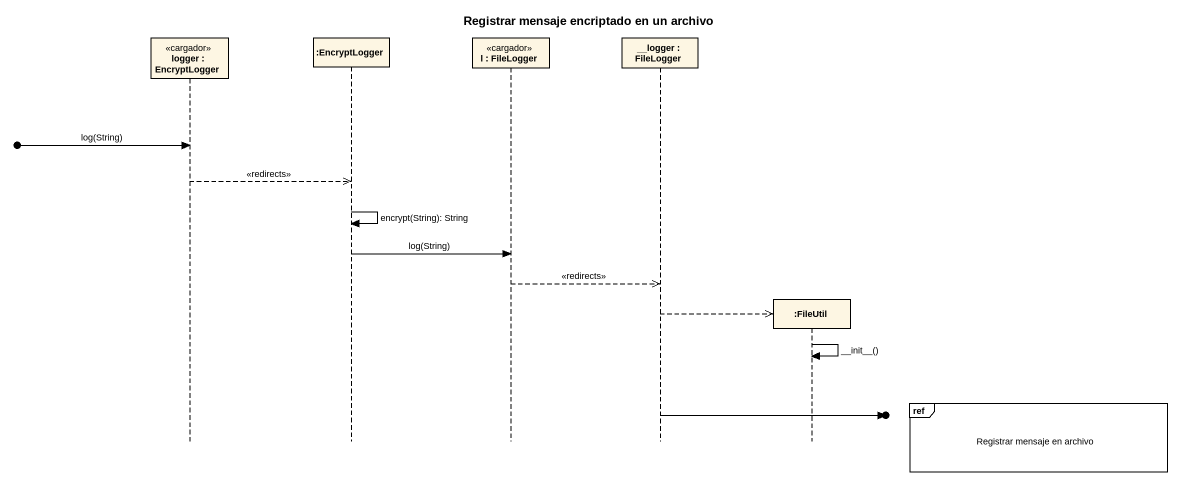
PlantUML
@startuml
title Registrar mensaje encriptado en un archivo
hide footbox
participant "logger : EncryptLogger" as logger <<cargador>>
participant ":EncryptLogger" as EncryptLogger
participant "l : FileLogger" as l <<cargador>>
participant "__logger : FileLogger" as logger_2
participant ":FileUtil" as FileUtil

[o-> logger : log(String)
logger -->> EncryptLogger : <<redirects>>
EncryptLogger -> EncryptLogger : encrypt(String): String
EncryptLogger -> l : log(String)
l -->> logger_2 : <<redirects>>
logger_2 -->> FileUtil **
FileUtil -> FileUtil : ~__init~__()
ref over FileUtil : Registrar mensaje en archivo
logger_2 ->o]
@enduml
